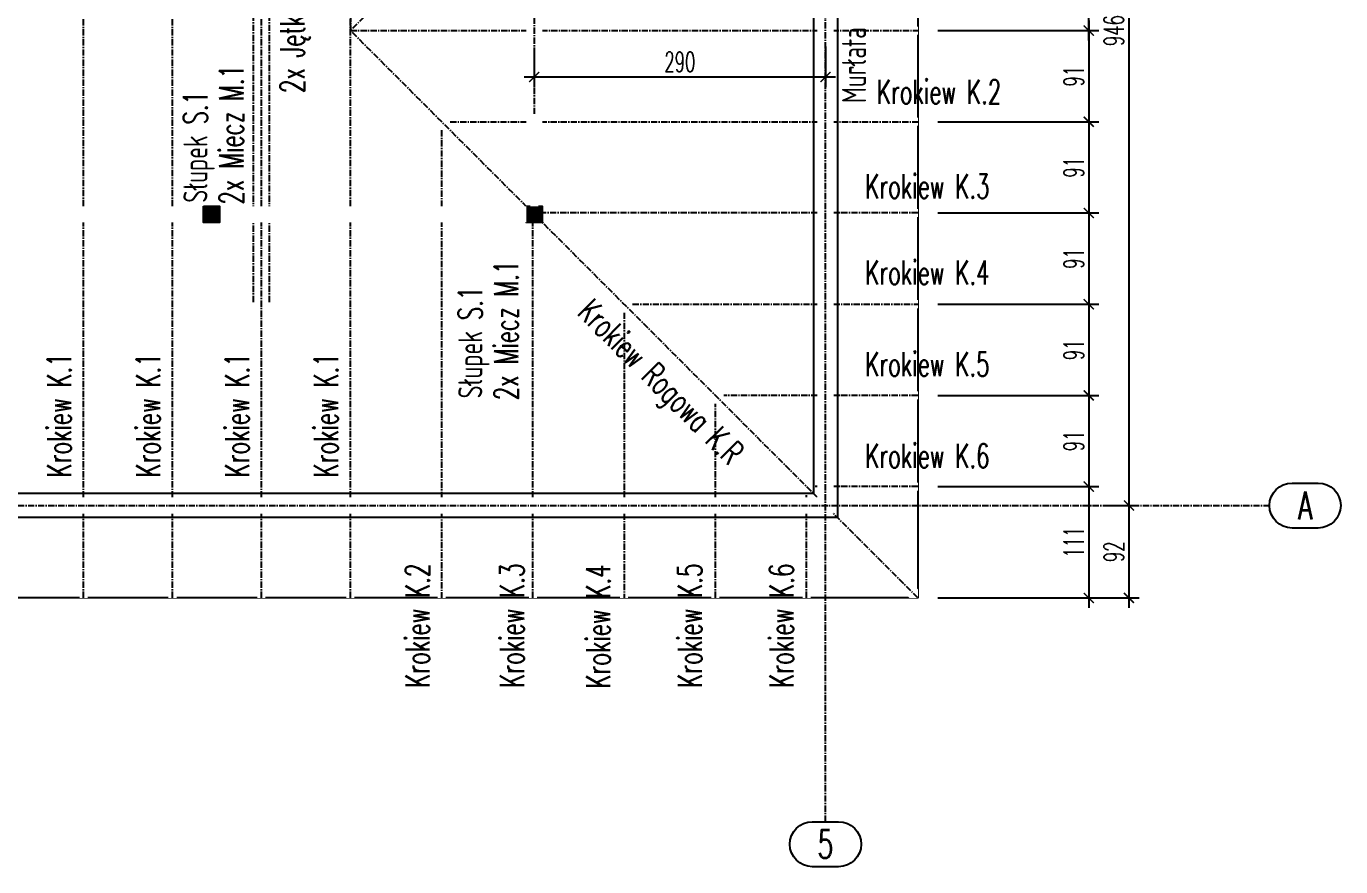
# Model space of a CAD drawing. Header units: millimetres. Extents: x -24587 to 33255, y -70862 to 32.
# Drawn here: x 27187 to 28496, y -56909 to -56072 of the extents above; entities that cross this region are included whole.
import ezdxf
from ezdxf.enums import TextEntityAlignment as Align

# ---------------------------------------------------------------- set-up
doc = ezdxf.new("R2010")
doc.units = ezdxf.units.MM
doc.header["$LTSCALE"] = 5
doc.set_wipeout_variables(frame=1)
doc.linetypes.add('CENTER', pattern=[2, 1.25, -0.25, 0.25, -0.25])
doc.layers.get('Defpoints').update_dxf_attribs({"color": 251})
for name, color, linetype in [('K-CIENKIE', 8, 'Continuous'), ('K-DREWNO', 33, 'Continuous'), ('K-DREWNO_OSIE', 8, 'CENTER'), ('K-OSIE', 9, 'CENTER'), ('K-TEXT 2.4mm', 71, 'Continuous'), ('K-TEXT 2.8mm', 101, 'Continuous'), ('K-WYMIARY', 1, 'Continuous')]:
    doc.layers.add(name, color=color, linetype=linetype)
doc.styles.add('text 2.4mm', font='romans.shx', dxfattribs={"width": 0.65})
doc.styles.add('text 2.8mm', font='romans.shx', dxfattribs={"width": 0.65})
doc.styles.add('WYM1', font='romanszb.shx', dxfattribs={"width": 0.6})
doc.dimstyles.new('CM100', dxfattribs={"dimscale": 5, "dimtxt": 2, "dimasz": 1, "dimexe": 1, "dimexo": 2, "dimgap": 0.5, "dimtad": 1, "dimrnd": 0.5, "dimdsep": 46, "dimtxsty": 'WYM1', "dimblk": 'OBLIQUE', "dimcen": 0, "dimdle": 1, "dimclrd": 253, "dimclre": 251, "dimclrt": 30, "dimadec": 0, "dimazin": 0, "dimtfac": 1, "dimtix": 1, "dimtmove": 0, "dimatfit": 0, "dimfxl": 1, "dimtfillclr": 256, "dimtolj": 1, "dimarcsym": 0})

# ---------------------------------------------------------------- blocks, each defined once
blk = doc.blocks.new('A$C76aa7286-flat-1')
at = {"layer": 'K-DREWNO'}
h = blk.add_hatch(dxfattribs=at)
h.set_pattern_fill('ACET-2D-ANGLE', color=256, scale=0.1)
h.set_pattern_definition([(1e-29, (-20146.02646, 61530.52185), (4e-17, 0.6985), [0.508, -0.1905]), (90, (-20146.02646, 61530.52185), (-0.6985, 9e-17), [0.508, -0.1905])])
h.paths.add_polyline_path([(8, 8), (-8, 8), (-8, -8), (8, -8)])
blk.add_lwpolyline([(-8, 8), (8, 8), (8, -8), (-8, -8)], close=True, dxfattribs=at)
blk = doc.blocks.new('A$Cf7a2d33d-flat-1')
at = {"layer": 'K-OSIE'}
for points in [[(2186, -1260.9), (2186, 380)], [(-358, -946), (2628.1, -946)]]:
    blk.add_lwpolyline(points, dxfattribs=at)
at = {"layer": 'K-TEXT 2.4mm'}
for points in [[(2650.5, -968.4, -1), (2650.5, -923.6), (2676.6, -923.6, -1), (2676.6, -968.4)], [(2172.9, -1305.7, -1), (2172.9, -1260.9), (2199.1, -1260.9, -1), (2199.1, -1305.7)]]:
    blk.add_lwpolyline(points, format="xyb", close=True, dxfattribs=at)
at = {"layer": 'K-TEXT 2.8mm', "style": 'text 2.8mm', "width": 0.65}
for s, p in [('A', (2663.6, -946)), ('5', (2186, -1283.3))]:
    blk.add_text(s, height=28, dxfattribs=at).set_placement(p, align=Align.MIDDLE_CENTER)
blk = doc.blocks.new('_ArchTick')
at = {"color": 0, "linetype": 'ByBlock', "const_width": 0.15}
blk.add_lwpolyline([(-0.5, -0.5), (0.5, 0.5)], dxfattribs=at)
blk = doc.blocks.new('*D420')
at = {"layer": 'Defpoints', "color": 0, "transparency": 16777216}
for p in [(28074.6, -55985.6), (28244.8, -55985.6), (28074.6, -56076.5)]:
    blk.add_point(p, dxfattribs=at)
at = {"layer": 'K-WYMIARY', "color": 251, "lineweight": -2, "transparency": 16777216}
for p, q in [((28094.6, -55985.6), (28254.8, -55985.6)), ((28094.6, -56076.5), (28254.8, -56076.5))]:
    blk.add_line(p, q, dxfattribs=at)
at = {"layer": 'K-WYMIARY', "color": 253, "lineweight": -2, "transparency": 16777216}
blk.add_line((28244.8, -56086.5), (28244.8, -55975.6), dxfattribs=at)
at = {"layer": 'K-WYMIARY', "color": 253, "lineweight": -2, "transparency": 16777216, "xscale": 10, "yscale": 10, "zscale": 10}
for p, rotation in [((28244.8, -55985.6), 90), ((28244.8, -56076.5), 270)]:
    blk.add_blockref('_ArchTick', p, dxfattribs=dict(at, rotation=rotation))
at = {"layer": 'K-WYMIARY', "color": 30, "transparency": 16777216, "insert": (28229.8, -56031), "char_height": 20, "attachment_point": 5, "rotation": 90, "style": 'WYM1'}
blk.add_mtext('\\A1;91', dxfattribs=at)
blk = doc.blocks.new('*D428')
at = {"layer": 'Defpoints', "color": 0, "transparency": 16777216}
for p in [(28074.6, -56076.5), (28074.6, -56167.3), (28244.8, -56167.3)]:
    blk.add_point(p, dxfattribs=at)
at = {"layer": 'K-WYMIARY', "color": 251, "lineweight": -2, "transparency": 16777216}
for p, q in [((28094.6, -56076.5), (28254.8, -56076.5)), ((28094.6, -56167.3), (28254.8, -56167.3))]:
    blk.add_line(p, q, dxfattribs=at)
at = {"layer": 'K-WYMIARY', "color": 253, "lineweight": -2, "transparency": 16777216}
blk.add_line((28244.8, -56066.5), (28244.8, -56177.3), dxfattribs=at)
at = {"layer": 'K-WYMIARY', "color": 253, "lineweight": -2, "transparency": 16777216, "xscale": 10, "yscale": 10, "zscale": 10}
for p, rotation in [((28244.8, -56076.5), 90), ((28244.8, -56167.3), 270)]:
    blk.add_blockref('_ArchTick', p, dxfattribs=dict(at, rotation=rotation))
at = {"layer": 'K-WYMIARY', "color": 30, "transparency": 16777216, "insert": (28229.8, -56121.9), "char_height": 20, "attachment_point": 5, "rotation": 90, "style": 'WYM1'}
blk.add_mtext('\\A1;91', dxfattribs=at)
blk = doc.blocks.new('*D429')
at = {"layer": 'Defpoints', "color": 0, "transparency": 16777216}
for p in [(28074.6, -56167.3), (28074.6, -56258.1), (28244.8, -56258.1)]:
    blk.add_point(p, dxfattribs=at)
at = {"layer": 'K-WYMIARY', "color": 251, "lineweight": -2, "transparency": 16777216}
for p, q in [((28094.6, -56167.3), (28254.8, -56167.3)), ((28094.6, -56258.1), (28254.8, -56258.1))]:
    blk.add_line(p, q, dxfattribs=at)
at = {"layer": 'K-WYMIARY', "color": 253, "lineweight": -2, "transparency": 16777216}
blk.add_line((28244.8, -56157.3), (28244.8, -56268.1), dxfattribs=at)
at = {"layer": 'K-WYMIARY', "color": 253, "lineweight": -2, "transparency": 16777216, "xscale": 10, "yscale": 10, "zscale": 10}
for p, rotation in [((28244.8, -56167.3), 90), ((28244.8, -56258.1), 270)]:
    blk.add_blockref('_ArchTick', p, dxfattribs=dict(at, rotation=rotation))
at = {"layer": 'K-WYMIARY', "color": 30, "transparency": 16777216, "insert": (28229.8, -56212.7), "char_height": 20, "attachment_point": 5, "rotation": 90, "style": 'WYM1'}
blk.add_mtext('\\A1;91', dxfattribs=at)
blk = doc.blocks.new('*D430')
at = {"layer": 'Defpoints', "color": 0, "transparency": 16777216}
for p in [(28074.6, -56258.1), (28074.6, -56349), (28244.8, -56349)]:
    blk.add_point(p, dxfattribs=at)
at = {"layer": 'K-WYMIARY', "color": 251, "lineweight": -2, "transparency": 16777216}
for p, q in [((28094.6, -56258.1), (28254.8, -56258.1)), ((28094.6, -56349), (28254.8, -56349))]:
    blk.add_line(p, q, dxfattribs=at)
at = {"layer": 'K-WYMIARY', "color": 253, "lineweight": -2, "transparency": 16777216}
blk.add_line((28244.8, -56248.1), (28244.8, -56359), dxfattribs=at)
at = {"layer": 'K-WYMIARY', "color": 253, "lineweight": -2, "transparency": 16777216, "xscale": 10, "yscale": 10, "zscale": 10}
for p, rotation in [((28244.8, -56258.1), 90), ((28244.8, -56349), 270)]:
    blk.add_blockref('_ArchTick', p, dxfattribs=dict(at, rotation=rotation))
at = {"layer": 'K-WYMIARY', "color": 30, "transparency": 16777216, "insert": (28229.8, -56303.5), "char_height": 20, "attachment_point": 5, "rotation": 90, "style": 'WYM1'}
blk.add_mtext('\\A1;91', dxfattribs=at)
blk = doc.blocks.new('*D431')
at = {"layer": 'Defpoints', "color": 0, "transparency": 16777216}
for p in [(28074.6, -56349), (28074.6, -56439.8), (28244.8, -56439.8)]:
    blk.add_point(p, dxfattribs=at)
at = {"layer": 'K-WYMIARY', "color": 253, "lineweight": -2, "transparency": 16777216}
blk.add_line((28244.8, -56339), (28244.8, -56449.8), dxfattribs=at)
at = {"layer": 'K-WYMIARY', "color": 251, "lineweight": -2, "transparency": 16777216}
for p, q in [((28094.6, -56349), (28254.8, -56349)), ((28094.6, -56439.8), (28254.8, -56439.8))]:
    blk.add_line(p, q, dxfattribs=at)
at = {"layer": 'K-WYMIARY', "color": 253, "lineweight": -2, "transparency": 16777216, "xscale": 10, "yscale": 10, "zscale": 10}
for p, rotation in [((28244.8, -56349), 90), ((28244.8, -56439.8), 270)]:
    blk.add_blockref('_ArchTick', p, dxfattribs=dict(at, rotation=rotation))
at = {"layer": 'K-WYMIARY', "color": 30, "transparency": 16777216, "insert": (28229.8, -56394.4), "char_height": 20, "attachment_point": 5, "rotation": 90, "style": 'WYM1'}
blk.add_mtext('\\A1;91', dxfattribs=at)
blk = doc.blocks.new('*D432')
at = {"layer": 'Defpoints', "color": 0, "transparency": 16777216}
for p in [(28074.6, -56439.8), (28074.6, -56530.6), (28244.8, -56530.6)]:
    blk.add_point(p, dxfattribs=at)
at = {"layer": 'K-WYMIARY', "color": 253, "lineweight": -2, "transparency": 16777216}
blk.add_line((28244.8, -56429.8), (28244.8, -56540.6), dxfattribs=at)
at = {"layer": 'K-WYMIARY', "color": 251, "lineweight": -2, "transparency": 16777216}
for p, q in [((28094.6, -56439.8), (28254.8, -56439.8)), ((28094.6, -56530.6), (28254.8, -56530.6))]:
    blk.add_line(p, q, dxfattribs=at)
at = {"layer": 'K-WYMIARY', "color": 253, "lineweight": -2, "transparency": 16777216, "xscale": 10, "yscale": 10, "zscale": 10}
for p, rotation in [((28244.8, -56439.8), 90), ((28244.8, -56530.6), 270)]:
    blk.add_blockref('_ArchTick', p, dxfattribs=dict(at, rotation=rotation))
at = {"layer": 'K-WYMIARY', "color": 30, "transparency": 16777216, "insert": (28229.8, -56485.2), "char_height": 20, "attachment_point": 5, "rotation": 90, "style": 'WYM1'}
blk.add_mtext('\\A1;91', dxfattribs=at)
blk = doc.blocks.new('*D433')
at = {"layer": 'Defpoints', "color": 0, "transparency": 16777216}
for p in [(28074.6, -56530.6), (28074.6, -56641.5), (28244.8, -56641.5)]:
    blk.add_point(p, dxfattribs=at)
at = {"layer": 'K-WYMIARY', "color": 253, "lineweight": -2, "transparency": 16777216}
blk.add_line((28244.8, -56520.6), (28244.8, -56651.5), dxfattribs=at)
at = {"layer": 'K-WYMIARY', "color": 251, "lineweight": -2, "transparency": 16777216}
for p, q in [((28094.6, -56530.6), (28254.8, -56530.6)), ((28094.6, -56641.5), (28254.8, -56641.5))]:
    blk.add_line(p, q, dxfattribs=at)
at = {"layer": 'K-WYMIARY', "color": 253, "lineweight": -2, "transparency": 16777216, "xscale": 10, "yscale": 10, "zscale": 10}
for p, rotation in [((28244.8, -56530.6), 90), ((28244.8, -56641.5), 270)]:
    blk.add_blockref('_ArchTick', p, dxfattribs=dict(at, rotation=rotation))
at = {"layer": 'K-WYMIARY', "color": 30, "transparency": 16777216, "insert": (28229.8, -56586), "char_height": 20, "attachment_point": 5, "rotation": 90, "style": 'WYM1'}
blk.add_mtext('\\A1;111', dxfattribs=at)
blk = doc.blocks.new('A$C76aa7286-flat-9')
at = {"layer": 'K-DREWNO'}
h = blk.add_hatch(dxfattribs=at)
h.set_pattern_fill('ACET-2D-ANGLE', color=256, scale=0.1)
h.set_pattern_definition([(1e-29, (-18901.7598, 61530.52185), (4e-17, 0.6985), [0.508, -0.1905]), (90, (-18901.7598, 61530.52185), (-0.6985, 9e-17), [0.508, -0.1905])])
h.paths.add_polyline_path([(8, 8), (-8, 8), (-8, -8), (8, -8)])
blk.add_lwpolyline([(-8, 8), (8, 8), (8, -8), (-8, -8)], close=True, dxfattribs=at)
blk = doc.blocks.new('*D479')
at = {"layer": 'Defpoints', "color": 0, "transparency": 16777216}
for p in [(27692.6, -56076.5), (27982.6, -56072.5), (27982.6, -56122.7)]:
    blk.add_point(p, dxfattribs=at)
at = {"layer": 'K-WYMIARY', "color": 251, "lineweight": -2, "transparency": 16777216}
for p, q in [((27692.6, -56096.5), (27692.6, -56132.7)), ((27982.6, -56092.5), (27982.6, -56132.7))]:
    blk.add_line(p, q, dxfattribs=at)
at = {"layer": 'K-WYMIARY', "color": 253, "lineweight": -2, "transparency": 16777216}
blk.add_line((27682.6, -56122.7), (27992.6, -56122.7), dxfattribs=at)
at = {"layer": 'K-WYMIARY', "color": 253, "lineweight": -2, "transparency": 16777216, "xscale": 10, "yscale": 10, "zscale": 10, "rotation": 180}
blk.add_blockref('_ArchTick', (27692.6, -56122.7), dxfattribs=at)
at = {"layer": 'K-WYMIARY', "color": 253, "lineweight": -2, "transparency": 16777216, "xscale": 10, "yscale": 10, "zscale": 10}
blk.add_blockref('_ArchTick', (27982.6, -56122.7), dxfattribs=at)
at = {"layer": 'K-WYMIARY', "color": 30, "transparency": 16777216, "insert": (27837.6, -56107.7), "char_height": 20, "attachment_point": 5, "style": 'WYM1'}
blk.add_mtext('\\A1;290', dxfattribs=at)
blk = doc.blocks.new('*D490')
at = {"layer": 'Defpoints', "color": 0, "transparency": 16777216}
for p in [(28244.8, -55603.5), (28244.8, -56549.5), (28284.8, -56549.5)]:
    blk.add_point(p, dxfattribs=at)
at = {"layer": 'K-WYMIARY', "color": 251, "lineweight": -2, "transparency": 16777216}
for p, q in [((28264.8, -55603.5), (28294.8, -55603.5)), ((28264.8, -56549.5), (28294.8, -56549.5))]:
    blk.add_line(p, q, dxfattribs=at)
at = {"layer": 'K-WYMIARY', "color": 253, "lineweight": -2, "transparency": 16777216}
blk.add_line((28284.8, -55593.5), (28284.8, -56559.5), dxfattribs=at)
at = {"layer": 'K-WYMIARY', "color": 253, "lineweight": -2, "transparency": 16777216, "xscale": 10, "yscale": 10, "zscale": 10}
for p, rotation in [((28284.8, -55603.5), 90), ((28284.8, -56549.5), 270)]:
    blk.add_blockref('_ArchTick', p, dxfattribs=dict(at, rotation=rotation))
at = {"layer": 'K-WYMIARY', "color": 30, "transparency": 16777216, "insert": (28269.8, -56076.5), "char_height": 20, "attachment_point": 5, "rotation": 90, "style": 'WYM1'}
blk.add_mtext('\\A1;946', dxfattribs=at)
blk = doc.blocks.new('*D491')
at = {"layer": 'Defpoints', "color": 0, "transparency": 16777216}
for p in [(28244.8, -56549.5), (28074.6, -56641.5), (28284.8, -56641.5)]:
    blk.add_point(p, dxfattribs=at)
at = {"layer": 'K-WYMIARY', "color": 253, "lineweight": -2, "transparency": 16777216}
blk.add_line((28284.8, -56539.5), (28284.8, -56651.5), dxfattribs=at)
at = {"layer": 'K-WYMIARY', "color": 251, "lineweight": -2, "transparency": 16777216}
for p, q in [((28264.8, -56549.5), (28294.8, -56549.5)), ((28094.6, -56641.5), (28294.8, -56641.5))]:
    blk.add_line(p, q, dxfattribs=at)
at = {"layer": 'K-WYMIARY', "color": 253, "lineweight": -2, "transparency": 16777216, "xscale": 10, "yscale": 10, "zscale": 10}
for p, rotation in [((28284.8, -56549.5), 90), ((28284.8, -56641.5), 270)]:
    blk.add_blockref('_ArchTick', p, dxfattribs=dict(at, rotation=rotation))
at = {"layer": 'K-WYMIARY', "color": 30, "transparency": 16777216, "insert": (28269.8, -56595.5), "char_height": 20, "attachment_point": 5, "rotation": 90, "style": 'WYM1'}
blk.add_mtext('\\A1;92', dxfattribs=at)

msp = doc.modelspace()

# ---------------------------------------------------------------- linework, layer by layer
at = {"layer": 'K-DREWNO'}
msp.add_lwpolyline([(25704.64, -55511.46), (28074.64, -55511.46), (28074.64, -56641.46), (25704.64, -56641.46)], close=True, dxfattribs=at)

# ---------------------------------------------------------------- texts
at = {"layer": 'K-TEXT 2.4mm', "style": 'text 2.4mm', "width": 0.65}
for s, p in [('2x Jętka J.1', (27471.017, -56138.704)), ('Słupek S.1', (27374.523, -56247.907)), ('Krokiew K.1', (27238.845, -56521.498)), ('Krokiew K.1', (27327.416, -56521.498)), ('Krokiew K.1', (27415.988, -56521.498))]:
    msp.add_text(s, height=24, rotation=90, dxfattribs=at).set_placement(p, align=Align.BOTTOM_LEFT)

# ---------------------------------------------------------------- dimensions: what is measured, and where the dimension line sits
at = {"layer": 'K-WYMIARY'}
dim = msp.add_linear_dim(base=(28284.78, -56549.46), p1=(28244.78, -55603.46), p2=(28244.78, -56549.46), angle=90, dimstyle='CM100', override={"dimscale": 10, "dimblk": 'ArchTick', "dimtmove": 1}, dxfattribs=at)
dim.commit()
dim.dimension.update_dxf_attribs({"geometry": '*D490', "text_midpoint": (28269.78, -56076.46)})

# ---------------------------------------------------------------- next in the draw order: wipeouts: each hides what was drawn before it
for points in [[(27247.925, -56641.46), (27239.925, -56641.46), (27239.925, -56076.46), (27247.925, -56076.46)], [(27336.497, -56641.46), (27328.497, -56641.46), (27328.497, -56076.46), (27336.497, -56076.46)], [(27425.068, -56641.46), (27417.068, -56641.46), (27417.068, -56076.46), (27425.068, -56076.46)], [(27522.125, -56072.46), (27518.125, -56076.46), (27522.125, -56080.46), (28070.64, -56080.46), (28070.64, -56072.46)], [(27604.473, -56641.46), (27596.473, -56641.46), (27596.473, -56171.779), (27604.473, -56179.779)], [(27687.306, -56262.612), (27695.306, -56270.612), (27695.306, -56641.46), (27687.306, -56641.46)], [(27778.14, -56641.46), (27786.14, -56641.46), (27786.14, -56361.446), (27778.14, -56353.446)], [(27868.973, -56444.279), (27868.973, -56641.46), (27876.973, -56641.46), (27876.973, -56452.279)], [(27967.806, -56641.46), (27959.806, -56641.46), (27959.806, -56535.112), (27967.806, -56543.112)]]:
    msp.add_wipeout(points).dxf.layer = 'K-DREWNO'

# ---------------------------------------------------------------- next in the draw order: wipeouts: each hides what was drawn before it
for points in [[(27247.925, -55511.46), (27239.925, -55511.46), (27239.925, -56076.46), (27247.925, -56076.46)], [(27336.497, -55511.46), (27328.497, -55511.46), (27328.497, -56076.46), (27336.497, -56076.46)], [(27425.068, -55511.46), (27417.068, -55511.46), (27417.068, -56076.46), (27425.068, -56076.46)], [(27513.64, -56641.46), (27505.64, -56641.46), (27505.64, -56080.946), (27513.64, -56088.946)], [(28074.64, -56171.294), (28074.64, -56163.294), (27604.958, -56163.294), (27612.958, -56171.294)], [(27695.792, -56254.127), (27703.792, -56262.127), (28074.64, -56262.127), (28074.64, -56254.127)], [(28074.64, -56344.96), (28074.64, -56352.96), (27794.625, -56352.96), (27786.625, -56344.96)], [(27877.458, -56435.794), (28074.64, -56435.794), (28074.64, -56443.794), (27885.458, -56443.794)], [(28074.64, -56534.627), (28074.64, -56526.627), (27968.292, -56526.627), (27976.292, -56534.627)]]:
    msp.add_wipeout(points).dxf.layer = 'K-DREWNO'

# ---------------------------------------------------------------- next in the draw order: linework, layer by layer
at = {"layer": 'K-DREWNO_OSIE'}
for points in [[(27243.925, -56641.46), (27243.925, -55511.46)], [(27332.497, -56641.46), (27332.497, -55511.46)], [(27421.068, -56641.46), (27421.068, -55511.46)]]:
    msp.add_lwpolyline(points, dxfattribs=at)

# ---------------------------------------------------------------- next in the draw order: wipeouts: each hides what was drawn before it
msp.add_wipeout([(27522.125, -56072.46), (27518.125, -56076.46), (27522.125, -56080.46), (28074.64, -56080.46), (28074.64, -56072.46)]).dxf.layer = 'K-DREWNO'

# ---------------------------------------------------------------- next in the draw order: wipeouts: each hides what was drawn before it
msp.add_wipeout([(28074.64, -56641.46), (28066.154, -56641.46), (27501.154, -56076.46), (27518.125, -56076.46), (28074.64, -56632.975)]).dxf.layer = 'K-DREWNO'

# ---------------------------------------------------------------- next in the draw order: linework, layer by layer
for points in [[(27608.958, -56167.294), (28074.64, -56167.294)], [(27600.473, -56175.779), (27600.473, -56641.46)], [(28074.64, -56258.127), (27699.792, -56258.127)], [(27691.306, -56641.46), (27691.306, -56266.612)], [(27790.625, -56348.96), (28074.64, -56348.96)], [(27782.14, -56357.446), (27782.14, -56641.46)], [(28074.64, -56439.794), (27881.458, -56439.794)], [(27872.973, -56641.46), (27872.973, -56448.279)], [(28074.64, -56530.627), (27972.292, -56530.627)], [(27963.806, -56641.46), (27963.806, -56539.112)]]:
    msp.add_lwpolyline(points, dxfattribs=at)

# ---------------------------------------------------------------- next in the draw order: texts
at = {"layer": 'K-TEXT 2.4mm', "style": 'text 2.4mm', "width": 0.65}
for s, p in [('Krokiew K.2', (28033.886, -56156.671)), ('Krokiew K.3', (28022.278, -56250.849)), ('Krokiew K.4', (28022.278, -56336.67)), ('Krokiew K.5', (28022.278, -56427.925)), ('Krokiew K.6', (28022.278, -56519.18))]:
    msp.add_text(s, height=24, dxfattribs=at).set_placement(p, align=Align.BOTTOM_LEFT)
for s, rotation, p in [('2x Miecz M.1', 90, (27683.957, -56444.621)), ('Słupek S.1', 90, (27648.17, -56442.756)), ('Krokiew Rogowa K.R', 315, (27729.513, -56363.777)), ('Krokiew K.1', 90, (27504.559, -56521.498)), ('Krokiew K.2', 90, (27595.586, -56730.984)), ('Krokiew K.3', 90, (27689.764, -56730.984)), ('Krokiew K.4', 90, (27775.585, -56731.727)), ('Krokiew K.5', 90, (27866.84, -56730.984)), ('Krokiew K.6', 90, (27958.095, -56730.984))]:
    msp.add_text(s, height=24, rotation=rotation, dxfattribs=at).set_placement(p, align=Align.BOTTOM_LEFT)

# ---------------------------------------------------------------- next in the draw order: dimensions: what is measured, and where the dimension line sits
at = {"layer": 'K-WYMIARY'}
for base, p1, p2, angle, picture, middle in [((28244.78, -56258.127), (28074.64, -56167.294), (28074.64, -56258.127), 270, '*D429', (28229.78, -56212.71)), ((28244.78, -56348.96), (28074.64, -56258.127), (28074.64, -56348.96), 270, '*D430', (28229.78, -56303.544)), ((28244.78, -56439.794), (28074.64, -56348.96), (28074.64, -56439.794), 270, '*D431', (28229.78, -56394.377)), ((28244.78, -56530.627), (28074.64, -56439.794), (28074.64, -56530.627), 270, '*D432', (28229.78, -56485.21)), ((28244.78, -56641.46), (28074.64, -56530.627), (28074.64, -56641.46), 270, '*D433', (28229.78, -56586.044)), ((28284.78, -56641.46), (28244.78, -56549.46), (28074.64, -56641.46), 90, '*D491', (28269.78, -56595.46))]:
    dim = msp.add_linear_dim(base=base, p1=p1, p2=p2, angle=angle, dimstyle='CM100', override={"dimscale": 10, "dimblk": 'ArchTick', "dimtmove": 1}, dxfattribs=at)
    dim.commit()
    dim.dimension.update_dxf_attribs({"geometry": picture, "text_midpoint": middle})

# ---------------------------------------------------------------- next in the draw order: wipeouts: each hides what was drawn before it
msp.add_wipeout([(28074.64, -55511.46), (28066.154, -55511.46), (27501.154, -56076.46), (27518.125, -56076.46), (28074.64, -55519.946)]).dxf.layer = 'K-DREWNO'

# ---------------------------------------------------------------- next in the draw order: linework, layer by layer
at = {"layer": 'K-DREWNO_OSIE'}
for points in [[(27509.64, -55511.46), (27509.64, -56076.46)], [(27509.64, -55511.46), (27509.64, -56076.46)], [(27509.64, -55511.46), (27509.64, -56076.46)], [(27509.64, -55511.46), (27509.64, -56076.46)], [(27509.64, -55511.46), (27509.64, -56076.46)], [(27509.64, -55511.46), (27509.64, -56076.46)], [(27509.64, -55511.46), (27509.64, -56076.46)], [(27509.64, -55511.46), (27509.64, -56076.46)], [(27509.64, -55511.46), (27509.64, -56076.46)], [(27509.64, -55511.46), (27509.64, -56076.46)], [(27509.64, -55511.46), (27509.64, -56076.46)], [(27509.64, -55511.46), (27509.64, -56076.46)], [(27509.64, -55511.46), (27509.64, -56076.46)], [(27509.64, -55511.46), (27509.64, -56076.46)], [(27509.64, -55511.46), (27509.64, -56076.46)], [(27509.64, -55511.46), (27509.64, -56076.46)], [(27509.64, -55511.46), (27509.64, -56076.46)], [(27509.64, -55511.46), (27509.64, -56076.46)], [(27509.64, -55511.46), (27509.64, -56076.46)], [(27509.64, -55511.46), (27509.64, -56076.46)], [(27509.64, -55511.46), (27509.64, -56076.46)], [(27509.64, -55511.46), (27509.64, -56076.46)], [(27509.64, -55511.46), (27509.64, -56076.46)], [(27509.64, -55511.46), (27509.64, -56076.46)], [(27509.64, -55511.46), (27509.64, -56076.46)], [(27509.64, -55511.46), (27509.64, -56076.46)], [(27509.64, -55511.46), (27509.64, -56076.46)], [(27509.64, -55511.46), (27509.64, -56076.46)], [(27509.64, -55511.46), (27509.64, -56076.46)], [(27509.64, -55511.46), (27509.64, -56076.46)], [(27509.64, -55511.46), (27509.64, -56076.46)], [(27509.64, -55511.46), (27509.64, -56076.46)], [(27509.64, -55511.46), (27509.64, -56076.46)], [(27509.64, -55511.46), (27509.64, -56076.46)], [(27509.64, -55511.46), (27509.64, -56076.46)], [(27509.64, -55511.46), (27509.64, -56076.46)], [(27509.64, -55511.46), (27509.64, -56076.46)], [(27509.64, -55511.46), (27509.64, -56076.46)], [(27509.64, -55511.46), (27509.64, -56076.46)], [(27509.64, -55511.46), (27509.64, -56076.46)], [(27509.64, -55511.46), (27509.64, -56076.46)], [(27509.64, -55511.46), (27509.64, -56076.46)], [(27509.64, -55511.46), (27509.64, -56076.46)], [(27509.64, -55511.46), (27509.64, -56076.46)], [(27509.64, -55511.46), (27509.64, -56076.46)], [(27509.64, -55511.46), (27509.64, -56076.46)], [(27509.64, -55511.46), (27509.64, -56076.46)], [(27509.64, -55511.46), (27509.64, -56076.46)], [(27509.64, -55511.46), (27509.64, -56076.46)], [(27509.64, -55511.46), (27509.64, -56076.46)], [(27509.64, -55511.46), (27509.64, -56076.46)], [(27509.64, -55511.46), (27509.64, -56076.46)], [(27509.64, -55511.46), (27509.64, -56076.46)], [(27509.64, -55511.46), (27509.64, -56076.46)], [(27509.64, -55511.46), (27509.64, -56076.46)], [(27509.64, -55511.46), (27509.64, -56076.46)], [(27509.64, -55511.46), (27509.64, -56076.46)], [(27509.64, -55511.46), (27509.64, -56076.46)], [(27509.64, -55511.46), (27509.64, -56076.46)], [(27509.64, -55511.46), (27509.64, -56076.46)], [(27509.64, -55511.46), (27509.64, -56076.46)], [(27509.64, -55511.46), (27509.64, -56076.46)], [(27509.64, -55511.46), (27509.64, -56076.46)], [(27509.64, -55511.46), (27509.64, -56076.46)], [(27509.64, -55511.46), (27509.64, -56076.46)], [(27509.64, -55511.46), (27509.64, -56076.46)], [(27509.64, -55511.46), (27509.64, -56076.46)], [(27509.64, -55511.46), (27509.64, -56076.46)], [(27509.64, -55511.46), (27509.64, -56076.46)], [(27509.64, -55511.46), (27509.64, -56076.46)], [(27509.64, -55511.46), (27509.64, -56076.46)], [(27509.64, -55511.46), (27509.64, -56076.46)], [(27509.64, -55511.46), (27509.64, -56076.46)], [(27509.64, -55511.46), (27509.64, -56076.46)], [(27509.64, -55511.46), (27509.64, -56076.46)], [(27509.64, -55511.46), (27509.64, -56076.46)], [(27509.64, -55511.46), (27509.64, -56076.46)], [(27509.64, -55511.46), (27509.64, -56076.46)], [(27509.64, -55511.46), (27509.64, -56076.46)], [(27509.64, -55511.46), (27509.64, -56076.46)], [(27509.64, -55511.46), (27509.64, -56076.46)], [(27509.64, -55511.46), (27509.64, -56076.46)], [(27509.64, -55511.46), (27509.64, -56076.46)], [(27509.64, -55511.46), (27509.64, -56076.46)], [(27509.64, -55511.46), (27509.64, -56076.46)], [(27509.64, -55511.46), (27509.64, -56076.46)], [(27509.64, -55511.46), (27509.64, -56076.46)], [(27509.64, -55511.46), (27509.64, -56076.46)], [(27509.64, -55511.46), (27509.64, -56076.46)], [(27509.64, -55511.46), (27509.64, -56076.46)], [(27509.64, -56641.46), (27509.64, -55511.46)], [(28074.64, -55511.46), (27509.64, -56076.46)], [(27509.64, -56076.46), (28070.64, -56076.46)], [(27509.64, -56641.46), (27509.64, -56076.46)], [(27509.64, -56641.46), (27509.64, -56076.46)], [(27509.64, -56641.46), (27509.64, -56076.46)], [(27509.64, -56641.46), (27509.64, -56076.46)], [(27509.64, -56641.46), (27509.64, -56076.46)], [(27509.64, -56641.46), (27509.64, -56076.46)], [(27509.64, -56641.46), (27509.64, -56076.46)], [(27509.64, -56641.46), (27509.64, -56076.46)], [(27509.64, -56641.46), (27509.64, -56076.46)], [(27509.64, -56641.46), (27509.64, -56076.46)], [(27509.64, -56641.46), (27509.64, -56076.46)], [(27509.64, -56641.46), (27509.64, -56076.46)], [(27509.64, -56641.46), (27509.64, -56076.46)], [(27509.64, -56641.46), (27509.64, -56076.46)], [(27509.64, -56641.46), (27509.64, -56076.46)], [(27509.64, -56641.46), (27509.64, -56076.46)], [(27509.64, -56641.46), (27509.64, -56076.46)], [(27509.64, -56641.46), (27509.64, -56076.46)], [(27509.64, -56641.46), (27509.64, -56076.46)], [(27509.64, -56641.46), (27509.64, -56076.46)], [(27509.64, -56641.46), (27509.64, -56076.46)], [(27509.64, -56641.46), (27509.64, -56076.46)], [(27509.64, -56641.46), (27509.64, -56076.46)], [(27509.64, -56641.46), (27509.64, -56076.46)], [(27509.64, -56641.46), (27509.64, -56076.46)], [(27509.64, -56641.46), (27509.64, -56076.46)], [(27509.64, -56641.46), (27509.64, -56076.46)], [(27509.64, -56641.46), (27509.64, -56076.46)], [(27509.64, -56641.46), (27509.64, -56076.46)], [(27509.64, -56641.46), (27509.64, -56076.46)], [(27509.64, -56641.46), (27509.64, -56076.46)], [(27509.64, -56641.46), (27509.64, -56076.46)], [(27509.64, -56641.46), (27509.64, -56076.46)], [(27509.64, -56641.46), (27509.64, -56076.46)], [(27509.64, -56641.46), (27509.64, -56076.46)], [(27509.64, -56641.46), (27509.64, -56076.46)], [(27509.64, -56641.46), (27509.64, -56076.46)], [(27509.64, -56641.46), (27509.64, -56076.46)], [(27509.64, -56641.46), (27509.64, -56076.46)], [(27509.64, -56641.46), (27509.64, -56076.46)], [(27509.64, -56641.46), (27509.64, -56076.46)], [(27509.64, -56641.46), (27509.64, -56076.46)], [(27509.64, -56641.46), (27509.64, -56076.46)], [(27509.64, -56641.46), (27509.64, -56076.46)], [(27509.64, -56641.46), (27509.64, -56076.46)], [(27509.64, -56641.46), (27509.64, -56076.46)], [(27509.64, -56641.46), (27509.64, -56076.46)], [(27509.64, -56641.46), (27509.64, -56076.46)], [(27509.64, -56641.46), (27509.64, -56076.46)], [(27509.64, -56641.46), (27509.64, -56076.46)], [(27509.64, -56641.46), (27509.64, -56076.46)], [(27509.64, -56641.46), (27509.64, -56076.46)], [(27509.64, -56641.46), (27509.64, -56076.46)], [(27509.64, -56641.46), (27509.64, -56076.46)], [(27509.64, -56641.46), (27509.64, -56076.46)], [(27509.64, -56641.46), (27509.64, -56076.46)], [(27509.64, -56641.46), (27509.64, -56076.46)], [(27509.64, -56641.46), (27509.64, -56076.46)], [(27509.64, -56641.46), (27509.64, -56076.46)], [(27509.64, -56641.46), (27509.64, -56076.46)], [(27509.64, -56641.46), (27509.64, -56076.46)], [(27509.64, -56641.46), (27509.64, -56076.46)], [(27509.64, -56641.46), (27509.64, -56076.46)], [(27509.64, -56641.46), (27509.64, -56076.46)], [(27509.64, -56641.46), (27509.64, -56076.46)], [(27509.64, -56641.46), (27509.64, -56076.46)], [(27509.64, -56641.46), (27509.64, -56076.46)], [(27509.64, -56641.46), (27509.64, -56076.46)], [(27509.64, -56641.46), (27509.64, -56076.46)], [(27509.64, -56641.46), (27509.64, -56076.46)], [(27509.64, -56641.46), (27509.64, -56076.46)], [(27509.64, -56641.46), (27509.64, -56076.46)], [(27509.64, -56641.46), (27509.64, -56076.46)], [(27509.64, -56641.46), (27509.64, -56076.46)], [(27509.64, -56641.46), (27509.64, -56076.46)], [(27509.64, -56641.46), (27509.64, -56076.46)], [(27509.64, -56641.46), (27509.64, -56076.46)], [(27509.64, -56641.46), (27509.64, -56076.46)], [(27509.64, -56641.46), (27509.64, -56076.46)], [(27509.64, -56641.46), (27509.64, -56076.46)], [(27509.64, -56641.46), (27509.64, -56076.46)], [(27509.64, -56641.46), (27509.64, -56076.46)], [(27509.64, -56641.46), (27509.64, -56076.46)], [(27509.64, -56641.46), (27509.64, -56076.46)], [(27509.64, -56641.46), (27509.64, -56076.46)], [(27509.64, -56641.46), (27509.64, -56076.46)], [(27509.64, -56641.46), (27509.64, -56076.46)], [(27509.64, -56641.46), (27509.64, -56076.46)], [(27509.64, -56641.46), (27509.64, -56076.46)], [(27509.64, -56641.46), (27509.64, -56076.46)], [(27509.64, -56076.46), (28074.64, -56076.46)], [(28074.64, -56641.46), (27509.64, -56076.46)]]:
    msp.add_lwpolyline(points, dxfattribs=at)

# ---------------------------------------------------------------- next in the draw order: texts
at = {"layer": 'K-TEXT 2.4mm', "style": 'text 2.4mm', "width": 0.65}
msp.add_text('Murłata MR.1', height=24, rotation=90, dxfattribs=at).set_placement((28030.278, -56148.671), align=Align.BOTTOM_LEFT)

# ---------------------------------------------------------------- next in the draw order: dimensions: what is measured, and where the dimension line sits
at = {"layer": 'K-WYMIARY'}
for base, p2, angle, picture, middle in [((28244.78, -55985.627), (28074.64, -55985.627), 90, '*D420', (28229.78, -56031.044)), ((28244.78, -56167.294), (28074.64, -56167.294), 270, '*D428', (28229.78, -56121.877))]:
    dim = msp.add_linear_dim(base=base, p1=(28074.64, -56076.46), p2=p2, angle=angle, dimstyle='CM100', override={"dimscale": 10, "dimblk": 'ArchTick', "dimtmove": 1}, dxfattribs=at)
    dim.commit()
    dim.dimension.update_dxf_attribs({"geometry": picture, "text_midpoint": middle})

# ---------------------------------------------------------------- next in the draw order: wipeouts: each hides what was drawn before it
for points in [[(27700.64, -55901.46), (27700.64, -56251.46), (27684.64, -56251.46), (27684.64, -55901.46)], [(25804.64, -56557.46), (27974.64, -56557.46), (27974.64, -56541.46), (25804.64, -56541.46)]]:
    msp.add_wipeout(points).dxf.layer = 'K-DREWNO'

# ---------------------------------------------------------------- next in the draw order: linework, layer by layer
at = {"layer": 'K-DREWNO_OSIE'}
msp.add_lwpolyline([(26086.64, -55893.46), (27692.64, -55893.46), (27692.64, -56259.46), (26086.64, -56259.46)], close=True, dxfattribs=at)

# ---------------------------------------------------------------- next in the draw order: block references
at = {"layer": 'K-DREWNO'}
msp.add_blockref('A$C76aa7286-flat-1', (27692.64, -56259.46), dxfattribs=at)

# ---------------------------------------------------------------- next in the draw order: wipeouts: each hides what was drawn before it
msp.add_wipeout([(27990.64, -55595.46), (27990.64, -56557.46), (27974.64, -56557.46), (27974.64, -55595.46)]).dxf.layer = 'K-DREWNO'

# ---------------------------------------------------------------- next in the draw order: linework, layer by layer
at = {"layer": 'K-CIENKIE'}
for points in [[(25784.64, -55591.46), (27994.64, -55591.46), (27994.64, -56561.46), (25784.64, -56561.46)], [(25808.64, -55615.46), (27970.64, -55615.46), (27970.64, -56537.46), (25808.64, -56537.46)]]:
    msp.add_lwpolyline(points, close=True, dxfattribs=at)

# ---------------------------------------------------------------- next in the draw order: block references
at = {"layer": 'K-OSIE'}
msp.add_blockref('A$Cf7a2d33d-flat-1', (25796.64, -55603.46), dxfattribs=at)

# ---------------------------------------------------------------- next in the draw order: dimensions: what is measured, and where the dimension line sits
at = {"layer": 'K-WYMIARY'}
dim = msp.add_linear_dim(base=(27982.64, -56122.674), p1=(27692.64, -56076.46), p2=(27982.64, -56072.46), dimstyle='CM100', override={"dimscale": 10, "dimblk": 'ArchTick'}, dxfattribs=at)
dim.commit()
dim.dimension.update_dxf_attribs({"geometry": '*D479', "text_midpoint": (27837.64, -56107.674)})

# ---------------------------------------------------------------- next in the draw order: wipeouts: each hides what was drawn before it
for points in [[(27417.068, -55806.035), (27409.068, -55806.035), (27409.068, -56346.886), (27417.068, -56346.886)], [(27433.068, -55806.035), (27425.068, -55806.035), (27425.068, -56346.886), (27433.068, -56346.886)]]:
    msp.add_wipeout(points).dxf.layer = 'K-DREWNO'

# ---------------------------------------------------------------- next in the draw order: linework, layer by layer
at = {"layer": 'K-DREWNO_OSIE'}
for points in [[(27413.068, -56346.886), (27413.068, -55806.035)], [(27429.068, -56346.886), (27429.068, -55806.035)]]:
    msp.add_lwpolyline(points, dxfattribs=at)

# ---------------------------------------------------------------- next in the draw order: texts
at = {"layer": 'K-TEXT 2.4mm', "style": 'text 2.4mm', "width": 0.65}
msp.add_text('2x Miecz M.1', height=24, rotation=90, dxfattribs=at).set_placement((27410.31, -56249.772), align=Align.BOTTOM_LEFT)

# ---------------------------------------------------------------- next in the draw order: wipeouts: each hides what was drawn before it
msp.add_wipeout([(26094.64, -56267.46), (27684.64, -56267.46), (27684.64, -56251.46), (26094.64, -56251.46)]).dxf.layer = 'K-DREWNO'

# ---------------------------------------------------------------- next in the draw order: wipeouts: each hides what was drawn before it
for points in [[(27271.516, -56263.46), (27271.516, -56255.46), (27363.44, -56255.46), (27363.44, -56263.46)], [(27471.364, -56263.46), (27471.364, -56255.46), (27379.44, -56255.46), (27379.44, -56263.46)], [(27684.64, -56263.46), (27684.64, -56255.46), (27592.716, -56255.46), (27592.716, -56263.46)]]:
    msp.add_wipeout(points).dxf.layer = 'K-DREWNO'

# ---------------------------------------------------------------- next in the draw order: block references
at = {"layer": 'K-DREWNO'}
msp.add_blockref('A$C76aa7286-flat-9', (27371.44, -56259.46), dxfattribs=at)

# ---------------------------------------------------------------- next in the draw order: wipeouts: each hides what was drawn before it
msp.add_wipeout([(27696.64, -56251.46), (27688.64, -56251.46), (27688.64, -56159.536), (27696.64, -56159.536)]).dxf.layer = 'K-DREWNO'

doc.saveas('drawing.dxf')
